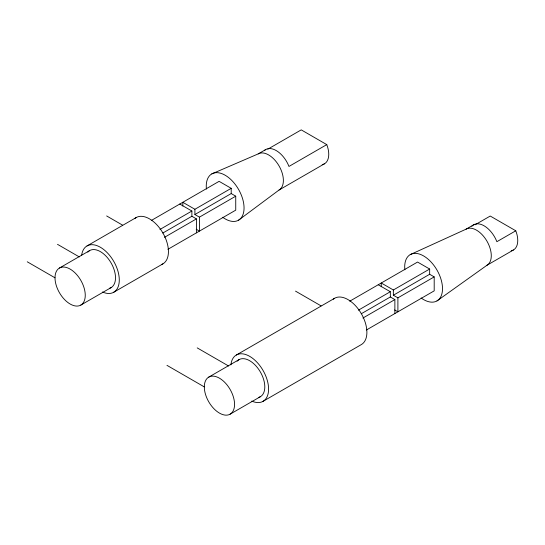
<?xml version="1.0" encoding="UTF-8"?>
<svg xmlns="http://www.w3.org/2000/svg" width="545" height="545" viewBox="0 0 545 545"><rect width="100%" height="100%" fill="white"/><g stroke="black" fill="none" stroke-linecap="round" stroke-linejoin="round"><path stroke-width="0.82" d="M238.519 220.207L279.06 190.014L324.432 163.813M436.974 300.915L486.964 265.265L513.431 249.985M87.016 245.938L136.168 217.557M59.446 268.031L89.687 250.571M211.787 173.903L258.207 153.894L265.769 149.528M267.786 149.18L301.235 129.874L326.775 144.616A20.853 12.038 60 0 1 322.19 164.645M151.292 220.493L219.104 181.335L231.203 188.325L231.203 193.564L194.906 214.519L194.906 209.28L231.203 188.325M159.944 229.465L191.881 211.024L191.881 216.263L162.846 233.028M164.481 237.327L196.418 218.886L196.418 232.851M194.906 214.519L199.443 217.135L235.74 196.18L235.74 210.152L167.928 249.303M326.775 144.616L288.966 166.443A20.853 12.038 60 0 0 264.495 150.468M80.83 305.077L111.078 287.61M113.748 292.243L162.901 263.869M236.319 355.027L334.623 298.272M208.742 377.12L238.989 359.652M410.235 254.61L466.111 229.145L473.673 224.778M474.968 224.853L490.234 216.038L515.774 230.78A20.853 12.038 60 0 1 511.196 250.809M349.74 301.201L417.559 262.05L429.658 269.032L429.658 274.271L393.361 295.227L393.361 289.988L429.658 269.032M358.392 310.173L390.336 291.732L390.336 296.971L361.294 313.736M362.929 318.035L394.873 299.593L394.873 313.566M393.361 295.227L397.898 297.849L434.195 276.894L434.195 290.86L366.376 330.011M515.774 230.78L496.87 241.694A20.853 12.038 60 0 0 471.841 226.304M230.133 414.159L260.381 396.699M263.051 401.331L361.355 344.576A26.732 15.437 60 0 0 360.64 312.503A26.732 15.437 60 0 0 333.295 299.198M429.658 274.271L434.195 276.894M231.203 193.564L235.74 196.18M393.361 289.988L381.262 283.005L381.262 286.745M378.237 284.749L390.336 291.732M390.336 296.971L394.873 299.593M394.655 309.948L397.898 311.815L397.898 297.849M194.906 209.28L182.807 202.29L182.807 206.037M179.782 204.041L191.881 211.024M191.881 216.263L196.418 218.886M196.2 229.234L199.443 231.107L199.443 217.135M295.519 291.132L321.06 305.874M106.65 215.949L122.639 225.18M57.498 244.33L79.297 256.92M197.215 347.887L228.593 366.002M27.25 261.791L55.011 277.821A21.391 12.351 60 0 0 77.697 306.045A21.391 12.351 60 0 0 77.697 275.797A21.391 12.351 60 0 0 55.011 277.821M166.968 365.348L204.314 386.909A21.391 12.351 60 0 0 226.999 415.127A21.391 12.351 60 0 0 226.999 384.879A21.391 12.351 60 0 0 204.314 386.909M230.896 364.891A26.732 15.437 60 0 1 250.393 356.771A26.732 15.437 60 0 1 268.576 388.265A26.732 15.437 60 0 1 251.797 401.093M81.689 255.04A26.732 15.437 60 0 1 101.561 247.982A26.732 15.437 60 0 1 119.28 279.456A26.732 15.437 60 0 1 102.501 292.004M134.847 218.491A26.732 15.437 60 0 1 162.901 232.994A26.732 15.437 60 0 1 161.436 264.543M87.806 252.131A21.391 12.351 60 0 1 110.724 262.309A21.391 12.351 60 0 1 109.593 288.257M258.207 153.894A20.853 12.038 60 0 1 279.06 165.932A20.853 12.038 60 0 1 279.06 190.014M206.412 189.081A26.732 15.437 60 0 1 224.329 174.768A26.732 15.437 60 0 1 244.037 208.912A26.732 15.437 60 0 1 222.687 217.271M237.109 361.219A21.391 12.351 60 0 1 260.019 371.397A21.391 12.351 60 0 1 258.889 397.346M404.86 269.795A26.732 15.437 60 0 1 422.784 255.482A26.732 15.437 60 0 1 442.492 289.62A26.732 15.437 60 0 1 421.135 297.979M466.111 229.145A20.853 12.038 60 0 1 486.964 241.183A20.853 12.038 60 0 1 486.964 265.265"/></g></svg>
